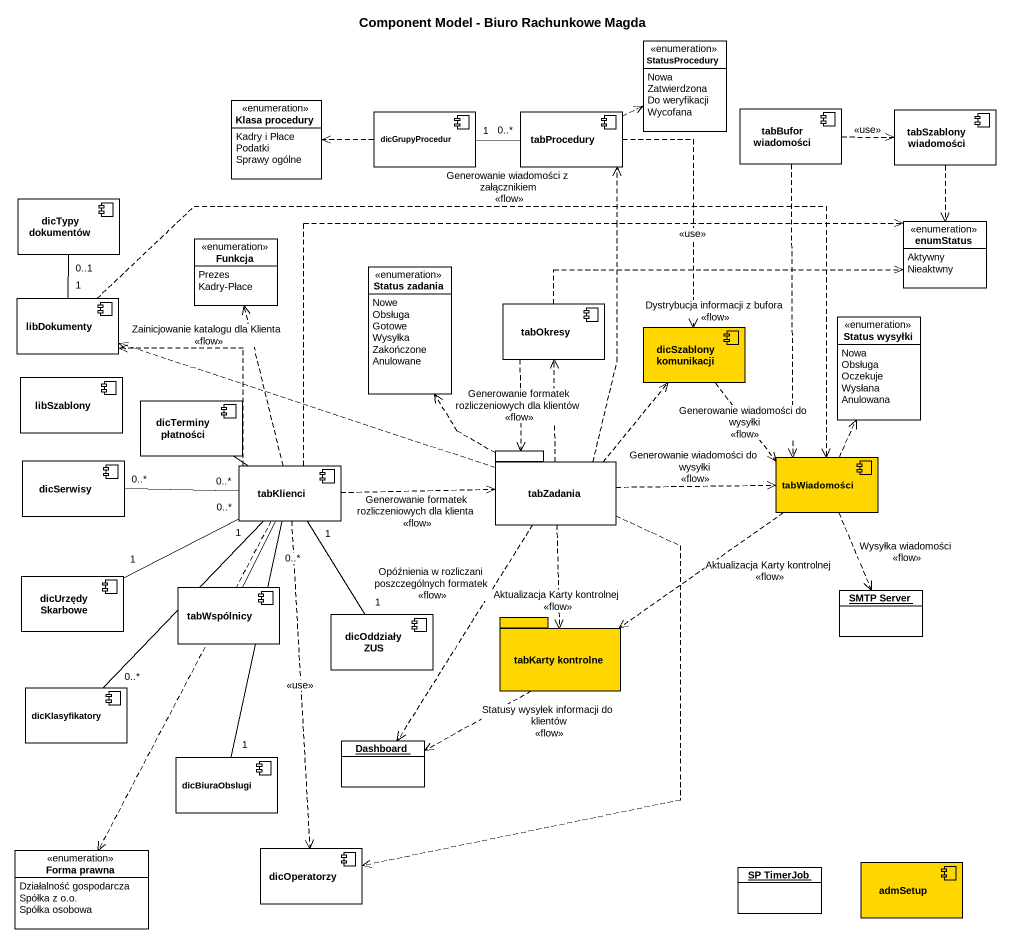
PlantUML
@startuml
title Component Model - Biuro Rachunkowe Magda
allowmixing
hide circle
hide empty members
enum StatusProcedury {
  Nowa
  Zatwierdzona
  Do weryfikacji
  Wycofana
}
enum "Klasa procedury" as Klasa_procedury {
  Kadry i Płace
  Podatki
  Sprawy ogólne
}
component dicGrupyProcedur
component tabProcedury
component "tabBufor wiadomości" as tabBufor_wiadomości
component "tabSzablony wiadomości" as tabSzablony_wiadomości
component "dicTypy dokumentów" as dicTypy_dokumentów
enum enumStatus {
  Aktywny
  Nieaktwny
}
enum Funkcja {
  Prezes
  Kadry-Płace
}
component libDokumenty
enum "Status zadania" as Status_zadania {
  Nowe
  Obsługa
  Gotowe
  Wysyłka
  Zakończone
  Anulowane
}
component tabOkresy
component "dicSzablony komunikacji" as dicSzablony_komunikacji #FFD700
enum "Status wysyłki" as Status_wysyłki {
  Nowa
  Obsługa
  Oczekuje
  Wysłana
  Anulowana
}
component libSzablony
component "dicTerminy płatności" as dicTerminy_płatności
component dicSerwisy
component tabKlienci
package tabZadania {
}
component tabWiadomości #FFD700
component "dicUrzędy Skarbowe" as dicUrzędy_Skarbowe
component tabWspólnicy
object "SMTP Server" as SMTP_Server
component "dicOddziały ZUS" as dicOddziały_ZUS
package "tabKarty kontrolne" as tabKarty_kontrolne #FFD700 {
}
component dicKlasyfikatory
component dicBiuraObslugi
object Dashboard
component dicOperatorzy
enum "Forma prawna" as Forma_prawna {
  Działalność gospodarcza
  Spółka z o.o.
  Spółka osobowa
}
object "SP TimerJob" as SP_TimerJob
component admSetup #FFD700
dicGrupyProcedur .left.> Klasa_procedury
tabProcedury .right.> StatusProcedury
tabProcedury "0..*" -left- "1" dicGrupyProcedur
tabProcedury ..> dicSzablony_komunikacji : <<use>>
tabBufor_wiadomości .right.> tabSzablony_wiadomości : <<use>>
tabBufor_wiadomości ..> tabWiadomości : Dystrybucja informacji z bufora\n<<flow>>
tabSzablony_wiadomości ..> enumStatus
libDokumenty "1" -up- "0..1" dicTypy_dokumentów
libDokumenty .right.> tabWiadomości : Generowanie wiadomości z załącznikiem\n<<flow>>
tabOkresy .right.> enumStatus
tabOkresy ..> tabZadania : Generowanie formatek rozliczeniowych dla klientów\n<<flow>>
dicSzablony_komunikacji ..> tabWiadomości : Generowanie wiadomości do wysyłki\n<<flow>>
tabKlienci .right.> enumStatus
tabKlienci .up.> Funkcja
tabKlienci .up.> libDokumenty : Zainicjowanie katalogu dla Klienta\n<<flow>>
tabKlienci -up- dicTerminy_płatności
tabKlienci "0..*" -left- "0..*" dicSerwisy
tabKlienci .right.> tabZadania : Generowanie formatek rozliczeniowych dla klienta\n<<flow>>
tabKlienci "0..*" -left- "1" dicUrzędy_Skarbowe
tabKlienci "1" -- "1" dicOddziały_ZUS
tabKlienci "1" -- "0..*" dicKlasyfikatory
tabKlienci "0..*" -- "1" dicBiuraObslugi
tabKlienci ..> dicOperatorzy : <<use>>
tabKlienci ..> Forma_prawna
tabZadania .up.> tabProcedury
tabZadania .left.> libDokumenty
tabZadania .up.> Status_zadania
tabZadania .up.> tabOkresy
tabZadania .up.> dicSzablony_komunikacji
tabZadania .right.> tabWiadomości : Generowanie wiadomości do wysyłki\n<<flow>>
tabZadania ..> tabKarty_kontrolne : Aktualizacja Karty kontrolnej\n<<flow>>
tabZadania ..> Dashboard : Opóźnienia w rozliczani poszczególnych formatek\n<<flow>>
tabZadania ..> dicOperatorzy
tabWiadomości .up.> Status_wysyłki
tabWiadomości ..> SMTP_Server : Wysyłka wiadomości\n<<flow>>
tabWiadomości ..> tabKarty_kontrolne : Aktualizacja Karty kontrolnej\n<<flow>>
tabWspólnicy -up- tabKlienci
tabKarty_kontrolne ..> Dashboard : Statusy wysyłek informacji do klientów\n<<flow>>
@enduml
